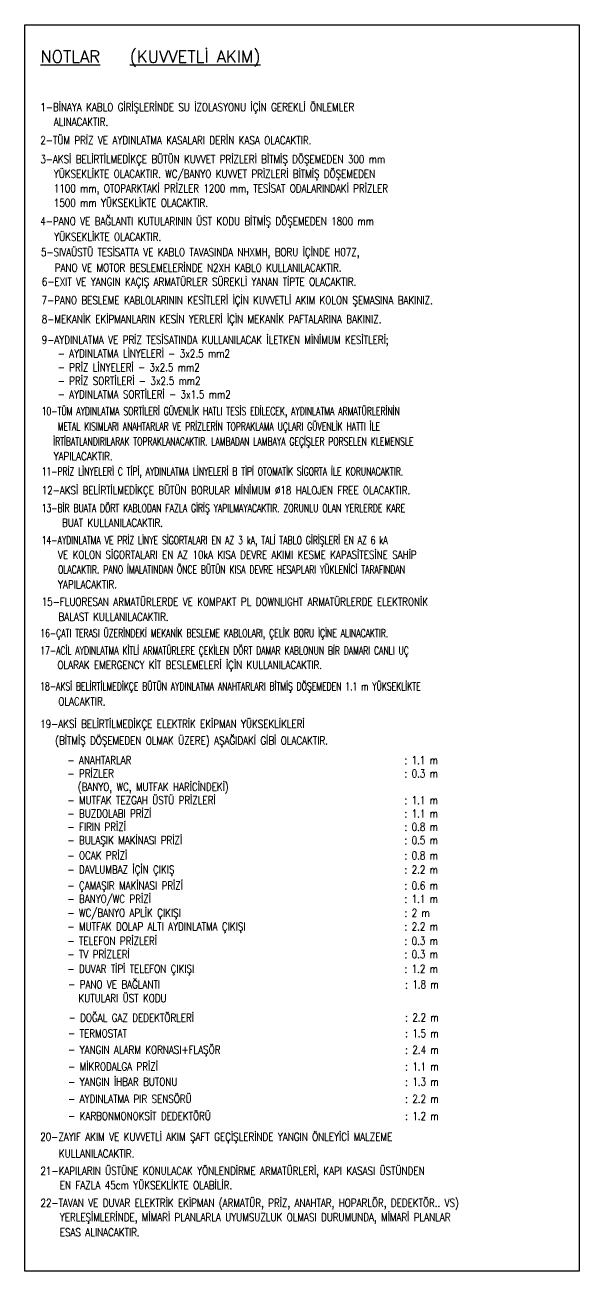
# Model space of a CAD drawing. Extents: x -2012 to 34975, y -1043 to 8321.
# Drawn here: x -993 to -300, y 6748 to 8305 of the extents above; entities that cross this region are included whole.
import ezdxf

# ---------------------------------------------------------------- set-up
doc = ezdxf.new("R2010")
doc.units = 0
doc.header["$LTSCALE"] = 25
doc.layers.add('E-KABLO', color=7, linetype='Continuous', lineweight=30)
doc.layers.add('E-YAZI', color=7, linetype='Continuous', lineweight=30)
doc.styles.add('E-YAZI', font='txttw.shx')

msp = doc.modelspace()

# ---------------------------------------------------------------- linework, layer by layer
at = {"layer": 'E-KABLO'}
msp.add_lwpolyline([(-992.85, 8304.97), (-300.36, 8304.97), (-300.36, 6748.38), (-992.85, 6748.38)], close=True, dxfattribs=at)

# ---------------------------------------------------------------- texts
at = {"layer": 'E-YAZI', "color": 4, "style": 'E-YAZI'}
for s, p in [('%%uNOTLAR', (-973.58, 8257.92, 0)), ('%%U(KUVVETLİ AKIM)', (-861.93, 8257.92, 0))]:
    msp.add_text(s, height=15, dxfattribs=at).set_placement(p)
at = {"layer": 'E-YAZI', "color": 3, "style": 'E-YAZI'}
for s, width, p in [('1-BİNAYA KABLO GİRİŞLERİNDE SU İZOLASYONU İÇİN GEREKLİ ÖNLEMLER', 0.8, (-973.58, 8197.24, 0)), ('ALINACAKTIR.', 0.8, (-956.69, 8178.93, 0)), ('2-TÜM PRİZ VE AYDINLATMA KASALARI DERİN KASA OLACAKTIR.', 0.8, (-973.58, 8155.89, 0)), ('3-AKSİ BELİRTİLMEDİKÇE BÜTÜN KUVVET PRİZLERİ BİTMİŞ DÖŞEMEDEN 300 mm', 0.8, (-973.58, 8132.23, 0)), ('YÜKSEKLİKTE OLACAKTIR. WC/BANYO KUVVET PRİZLERİ BİTMİŞ DÖŞEMEDEN', 0.8, (-956.69, 8113.92, 0)), ('1100 mm, OTOPARKTAKİ PRİZLER 1200 mm, TESİSAT ODALARINDAKİ PRİZLER', 0.8, (-956.69, 8095.83, 0)), ('1500 mm YÜKSEKLİKTE OLACAKTIR.', 0.8, (-956.69, 8077.74, 0)), ('4-PANO VE BAĞLANTI KUTULARININ ÜST KODU BİTMİŞ DÖŞEMEDEN 1800 mm', 0.8, (-973.58, 8054.7, 0)), ('YÜKSEKLİKTE OLACAKTIR.', 0.8, (-956.29, 8035.3, 0)), ('5-SIVAÜSTÜ TESİSATTA VE KABLO TAVASINDA NHXMH, BORU İÇİNDE H07Z,', 0.8, (-972.78, 8016.15, 0)), ('PANO VE MOTOR BESLEMELERİNDE N2XH KABLO KULLANILACAKTIR.', 0.8, (-955.49, 7996.75, 0)), ('6-EXIT VE YANGIN KAÇIŞ ARMATÜRLER SÜREKLİ YANAN TİPTE OLACAKTIR.', 0.8, (-971.63, 7979.17, 0)), ('7-PANO BESLEME KABLOLARININ KESİTLERİ İÇİN KUVVETLİ AKIM KOLON ŞEMASINA BAKINIZ.', 0.8, (-971.98, 7956.13, 0)), ('8-MEKANİK EKİPMANLARIN KESİN YERLERİ İÇİN MEKANİK PAFTALARINA BAKINIZ.', 0.8, (-971.8, 7932.41, 0)), ('9-AYDINLATMA VE PRİZ TESİSATINDA KULLANILACAK İLETKEN MİNİMUM KESİTLERİ;', 0.8, (-971.8, 7906.62, 0)), ('- AYDINLATMA LİNYELERİ - 3x2.5 mm2', 0.8, (-951.97, 7889.54, 0)), ('- PRİZ LİNYELERİ - 3x2.5 mm2', 0.8, (-951.97, 7872.22, 0)), ('- PRİZ SORTİLERİ - 3x2.5 mm2', 0.8, (-951.97, 7855.36, 0)), ('- AYDINLATMA SORTİLERİ - 3x1.5 mm2', 0.8, (-951.97, 7838.49, 0)), ('10-TÜM AYDINLATMA SORTİLERİ GÜVENLİK HATLI TESİS EDİLECEK, AYDINLATMA ARMATÜRLERİNİN', 0.7, (-971.88, 7817.52, 0)), ('METAL KISIMLARI ANAHTARLAR VE PRİZLERİN TOPRAKLAMA UÇLARI GÜVENLİK HATTI İLE', 0.7, (-951.86, 7798.35, 0)), (' İRTİBATLANDIRILARAK TOPRAKLANACAKTIR. LAMBADAN LAMBAYA GEÇİŞLER PORSELEN KLEMENSLE', 0.7, (-962.38, 7779.65, 0)), (' YAPILACAKTIR.', 0.8, (-962.38, 7761.25, 0)), ('11-PRİZ LİNYELERİ C TİPİ, AYDINLATMA LİNYELERİ B TİPİ OTOMATİK SİGORTA İLE KORUNACAKTIR.', 0.7, (-971.88, 7742.21, 0)), ('12-AKSİ BELİRTİLMEDİKÇE BÜTÜN BORULAR MİNİMUM %%C18 HALOJEN FREE OLACAKTIR.', 0.8, (-971.88, 7718.64, 0)), ('13-BİR BUATA DÖRT KABLODAN FAZLA GİRİŞ YAPILMAYACAKTIR. ZORUNLU OLAN YERLERDE KARE ', 0.7, (-971.88, 7696.38, 0)), ('BUAT KULLANILACAKTIR.', 0.8, (-946.5, 7678.14, 0)), ('14-AYDINLATMA VE PRİZ LİNYE SİGORTALARI EN AZ 3 kA, TALİ TABLO GİRİŞLERİ EN AZ 6 kA', 0.7, (-971.88, 7656.34, 0)), ('VE KOLON SİGORTALARI EN AZ 10kA KISA DEVRE AKIMI KESME KAPASİTESİNE SAHİP ', 0.8, (-951.45, 7638.1, 0)), ('OLACAKTIR. PANO İMALATINDAN ÖNCE BÜTÜN KISA DEVRE HESAPLARI YÜKLENİCİ TARAFINDAN', 0.7, (-951.45, 7619.64, 0)), ('YAPILACAKTIR.', 0.8, (-951.45, 7601.18, 0)), ('15-FLUORESAN ARMATÜRLERDE VE KOMPAKT PL DOWNLIGHT ARMATÜRLERDE ELEKTRONİK', 0.8, (-971.88, 7579.39, 0)), ('BALAST KULLANILACAKTIR.', 0.8, (-950.82, 7560.63, 0)), ('16-ÇATI TERASI ÜZERİNDEKİ MEKANİK BESLEME KABLOLARI, ÇELİK BORU İÇİNE ALINACAKTIR.', 0.7, (-973.58, 7540.24, 0)), ('17-ACİL AYDINLATMA KİTLİ ARMATÜRLERE ÇEKİLEN DÖRT DAMAR KABLONUN BİR DAMARI CANLI UÇ', 0.7, (-973.58, 7518.42, 0)), ('OLARAK EMERGENCY KİT BESLEMELERİ İÇİN KULLANILACAKTIR.', 0.8, (-952.14, 7500.45, 0)), ('18-AKSİ BELİRTİLMEDİKÇE BÜTÜN AYDINLATMA ANAHTARLARI BİTMİŞ DÖŞEMEDEN 1.1 m YÜKSEKLİKTE', 0.7, (-973.74, 7473.76, 0)), ('OLACAKTIR.', 0.8, (-951.07, 7455, 0)), ('19-AKSİ BELİRTİLMEDİKÇE ELEKTRİK EKİPMAN YÜKSEKLİKLERİ', 0.8, (-973.77, 7426.92, 0)), ('  (BİTMİŞ DÖŞEMEDEN OLMAK ÜZERE) AŞAĞIDAKİ GİBİ OLACAKTIR.', 0.8, (-965.95, 7406.05, 0)), ('  - ANAHTARLAR', 0.8, (-950.65, 7381.55, 0)), (': 1.1 m', 0.8, (-518.49, 7381.55, 0)), ('  - PRİZLER', 0.8, (-950.65, 7364.89, 0)), (': 0.3 m', 0.8, (-518.49, 7364.89, 0)), ('    (BANYO, WC, MUTFAK HARİCİNDEKİ)', 0.8, (-950.65, 7348.22, 0)), ('  - MUTFAK TEZGAH ÜSTÜ PRİZLERİ', 0.8, (-950.65, 7331.55, 0)), (': 1.1 m', 0.8, (-518.49, 7331.55, 0)), ('  - BUZDOLABI PRİZİ', 0.8, (-950.65, 7314.89, 0)), (': 1.1 m', 0.8, (-518.49, 7314.89, 0)), ('  - FIRIN PRİZİ', 0.8, (-950.65, 7298.22, 0)), (': 0.8 m', 0.8, (-518.49, 7298.22, 0)), ('  - BULAŞIK MAKİNASI PRİZİ', 0.8, (-950.65, 7281.55, 0)), (': 0.5 m', 0.8, (-518.49, 7281.55, 0)), ('  - OCAK PRİZİ', 0.8, (-950.65, 7262.56, 0)), (': 0.8 m', 0.8, (-518.49, 7262.56, 0)), ('  - DAVLUMBAZ İÇİN ÇIKIŞ', 0.8, (-950.65, 7244.82, 0)), (': 2.2 m', 0.8, (-518.49, 7244.82, 0)), ('  - ÇAMAŞIR MAKİNASI PRİZİ', 0.8, (-950.65, 7224.92, 0)), (': 0.6 m', 0.8, (-518.49, 7224.92, 0)), ('  - BANYO/WC PRİZİ', 0.8, (-950.65, 7208.25, 0)), (': 1.1 m', 0.8, (-518.49, 7208.25, 0)), ('  - WC/BANYO APLİK ÇIKIŞI', 0.8, (-950.65, 7190.85, 0)), (': 2 m', 0.8, (-518.49, 7190.85, 0)), ('  - MUTFAK DOLAP ALTI AYDINLATMA ÇIKIŞI', 0.8, (-950.65, 7173.71, 0)), (': 2.2 m', 0.8, (-518.49, 7173.71, 0)), ('  - TELEFON PRİZLERİ', 0.8, (-950.65, 7155.81, 0)), (': 0.3 m', 0.8, (-518.49, 7155.81, 0)), ('  - TV PRİZLERİ', 0.8, (-950.65, 7139.14, 0)), (': 0.3 m', 0.8, (-518.49, 7139.14, 0)), ('  - DUVAR TİPİ TELEFON ÇIKIŞI ', 0.8, (-950.65, 7121.01, 0)), (': 1.2 m', 0.8, (-518.49, 7121.01, 0)), ('  - PANO VE BAĞLANTI', 0.8, (-949.77, 7101.47, 0)), (': 1.8 m', 0.8, (-517.61, 7101.47, 0)), ('    KUTULARI ÜST KODU', 0.8, (-949.77, 7084.29, 0)), ('  - DOĞAL GAZ DEDEKTÖRLERİ', 0.8, (-949.23, 7059.81, 0)), (': 2.2 m', 0.8, (-517.61, 7060.22, 0)), ('  - TERMOSTAT', 0.8, (-949.77, 7040.33, 0)), (': 1.5 m', 0.8, (-517.61, 7040.33, 0)), ('  - YANGIN ALARM KORNASI+FLAŞÖR', 0.8, (-949.77, 7019.87, 0)), (': 2.4 m', 0.8, (-517.61, 7019.87, 0)), ('  - MİKRODALGA PRİZİ', 0.8, (-949.77, 6998.88, 0)), (': 1.1 m', 0.8, (-517.61, 6998.88, 0)), ('  - YANGIN İHBAR BUTONU', 0.8, (-949.77, 6979.81, 0)), (': 1.3 m', 0.8, (-517.61, 6979.81, 0)), ('  - AYDINLATMA PIR SENSÖRÜ', 0.8, (-949.77, 6958.44, 0)), (': 2.2 m', 0.8, (-517.61, 6958.44, 0)), ('  - KARBONMONOKSİT DEDEKTÖRÜ', 0.8, (-949.77, 6937.08, 0)), (': 1.2 m', 0.8, (-517.61, 6937.08, 0)), ('20-ZAYIF AKIM VE KUVVETLİ AKIM ŞAFT GEÇİŞLERİNDE YANGIN ÖNLEYİCİ MALZEME ', 0.8, (-973.69, 6911.1, 0)), ('KULLANILACAKTIR.', 0.8, (-950.39, 6890.14)), ('21-KAPILARIN ÜSTÜNE KONULACAK YÖNLENDİRME ARMATÜRLERİ, KAPI KASASI ÜSTÜNDEN ', 0.8, (-973.4, 6868.58, 0)), ('EN FAZLA 45cm YÜKSEKLİKTE OLABİLİR.', 0.8, (-949.26, 6850.62, 0)), ('22-TAVAN VE DUVAR ELEKTRİK EKİPMAN (ARMATÜR, PRİZ, ANAHTAR, HOPARLÖR, DEDEKTÖR.. VS)', 0.8, (-973.4, 6828.54, 0)), ('YERLEŞİMLERİNDE, MİMARİ PLANLARLA UYUMSUZLUK OLMASI DURUMUNDA, MİMARİ PLANLAR ', 0.8, (-949.26, 6810.58, 0)), ('ESAS ALINACAKTIR.', 0.8, (-949.26, 6791.8, 0))]:
    msp.add_text(s, height=10, dxfattribs=dict(at, width=width)).set_placement(p)

doc.saveas('drawing.dxf')
